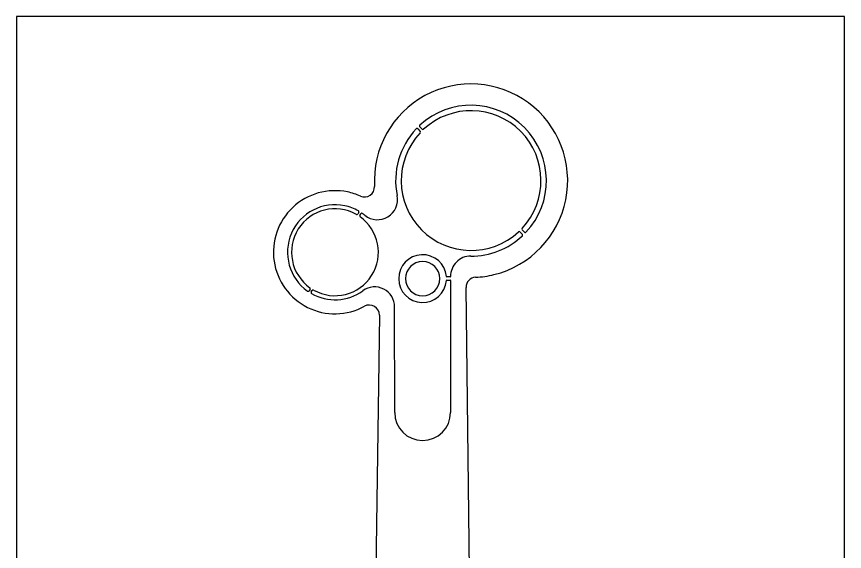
# Model space of a CAD drawing. Extents: x -405 to 419, y -611 to 453.
# Drawn here: x -405 to 419, y -79 to 453 of the extents above; entities that cross this region are included whole.
import ezdxf

# ---------------------------------------------------------------- set-up
doc = ezdxf.new("R2010")
doc.units = 0
doc.header["$MEASUREMENT"] = 0
doc.layers.add('DEFAULT', color=7, linetype='Continuous')

msp = doc.modelspace()

# ---------------------------------------------------------------- linework, layer by layer
at = {"layer": 'DEFAULT', "color": 7}
for p, q in [((418.84, 453.27), (-404.99, 453.27)), ((-404.99, 453.27), (-404.99, -610.73)), ((418.84, -610.73), (418.84, 453.27))]:
    msp.add_line(p, q, dxfattribs=at)
at = {"layer": 'DEFAULT'}
for p, q in [((-5.84, 341.58), (-3.4, 339.12)), ((-1.27, 341.23), (-3.7, 343.68)), ((-64.42, 258.56), (-65.51, 256.84)), ((-63.4, 255.5), (-62.31, 257.22)), ((95.88, 239.06), (98.34, 236.56)), ((100.46, 238.68), (98.01, 241.18)), ((26.4, 194.24), (23.25, 194.24)), ((23.27, 191.24), (26.39, 191.24)), ((26.89, 190.74), (26.89, 59.42)), ((-112.86, 182.25), (-113.95, 180.53)), ((47.24, -205.87), (42.25, 183.86)), ((-111.84, 179.19), (-110.75, 180.91)), ((-28.73, 59.42), (-28.74, 164.35)), ((-43.92, 156.23), (-48.94, -205.87))]:
    msp.add_line(p, q, dxfattribs=at)
for centre, radius, start, end in [((47.24, 290.05), 96.2, 53.56318, 118.46883), ((47.24, 290.05), 96.2, 118.46883, 183.37447), ((47.24, 290.05), 75, 44.77104, 132.75335), ((47.24, 290.05), 96.2, 348.65754, 53.56318), ((47.3, 290.15), 69.52, 44.77707, 132.74551), ((47.24, 290.05), 75, 136.62542, 191.43996), ((-6.55, 340.87), 1, 90.70125, 136.62542), ((-6.55, 340.87), 1, 44.77707, 90.70125), ((-2.99, 344.39), 1, 132.75335, 178.76521), ((-2.99, 344.39), 1, 178.76521, 224.77707), ((-4.11, 338.42), 1, 316.80863, 44.77707), ((-0.56, 341.94), 1, 224.77707, 312.74551), ((47.3, 290.15), 69.52, 316.80863, 44.77707), ((47.24, 290.05), 75, 316.78874, 44.77104), ((47.3, 290.15), 69.52, 136.80863, 224.77707), ((-88.13, 218.87), 61.25, 78.1419, 133.27953), ((-58.78, 283.8), 10, 304.52371, 3.37447), ((-88.13, 218.87), 61.25, 65.67294, 78.1419), ((-58.78, 283.8), 10, 245.67294, 304.52371), ((-45.87, 271.21), 20, 301.26125, 11.43995), ((-88.13, 218.87), 47.26, 78.1419, 156.47505), ((-88.13, 218.87), 47.26, 60.3834, 78.1419), ((47.24, 290.05), 96.2, 283.7519, 348.65754), ((-88.13, 218.87), 61.25, 133.27953, 188.41716), ((-88.13, 218.87), 43.23, 60.51162, 147.5958), ((-66.36, 257.38), 1, 240.51162, 327.5958), ((-65.26, 259.09), 1, 13.9896, 60.3834), ((-65.26, 259.09), 1, 327.5958, 13.9896), ((-62.56, 254.96), 1, 147.5958, 234.67998), ((-61.47, 256.68), 1, 101.202, 147.5958), ((-61.47, 256.68), 1, 54.8082, 101.202), ((-88.13, 218.87), 47.26, 51.08254, 54.8082), ((-45.87, 271.21), 20, 231.08254, 301.26125), ((-88.13, 218.87), 43.23, 327.5958, 54.67997), ((-88.13, 218.87), 43.23, 147.5958, 234.67997), ((47.3, 290.15), 69.52, 224.77707, 312.74552), ((95.17, 238.36), 1, 44.77707, 132.74551), ((98.72, 241.88), 1, 136.80863, 224.77707), ((-88.13, 218.87), 47.26, 156.47505, 234.8082), ((47.24, 290.05), 75, 269.79097, 312.9166), ((97.63, 235.86), 1, 312.9166, 358.71912), ((97.63, 235.86), 1, 358.71912, 44.52164), ((101.17, 239.39), 1, 224.52207, 270.6554), ((101.17, 239.39), 1, 270.6554, 316.78874), ((-0.92, 192.64), 23.76, 92.59767, 180.23306), ((-0.92, 192.64), 23.76, 4.96228, 92.59767), ((46.89, 195.05), 20, 89.79097, 135.33522), ((-88.13, 218.87), 61.25, 188.41716, 243.55479), ((-0.92, 192.64), 17, 90, 180), ((-0.92, 192.64), 17, 0, 90), ((46.89, 195.05), 20, 135.33522, 180.87947), ((-88.13, 218.87), 43.23, 240.51162, 327.5958), ((-0.92, 192.64), 23.76, 180.23306, 267.86845), ((-0.92, 192.64), 17, 180, 270), ((-0.92, 192.64), 23.76, 267.86845, 355.50384), ((-0.92, 192.64), 17, 270, 0), ((23.25, 194.74), 0.5, 184.96228, 270), ((23.27, 190.74), 0.5, 90, 175.50384), ((26.39, 190.74), 0.5, 360, 90), ((26.4, 194.74), 0.5, 270, 315.43973), ((26.4, 194.74), 0.5, 315.43973, 0.87947), ((52.25, 183.99), 10, 92.6643, 180.73416), ((47.3, 290.15), 96.28, 272.6643, 283.70087), ((-113.7, 182.78), 1, 327.5958, 54.67997), ((-109.9, 180.37), 1, 60.51162, 147.5958), ((-48.74, 164.35), 20, 62.92379, 125.84758), ((-48.74, 164.35), 20, 0, 62.92379), ((-114.79, 181.07), 1, 234.8082, 281.202), ((-114.79, 181.07), 1, 281.202, 327.5958), ((-110.99, 178.65), 1, 147.5958, 193.98951), ((-110.99, 178.65), 1, 193.98951, 240.38322), ((-88.13, 218.87), 47.26, 240.38339, 305.84758), ((-88.13, 218.87), 61.25, 243.55479, 298.69242), ((-53.92, 156.37), 10, 58.94891, 118.69242), ((-53.92, 156.37), 10, 359.2054, 58.94891), ((-0.92, 59.42), 27.81, 180, 270), ((-0.92, 59.42), 27.81, 270, 0)]:
    msp.add_arc(centre, radius, start, end, dxfattribs=at)

doc.saveas('drawing.dxf')
